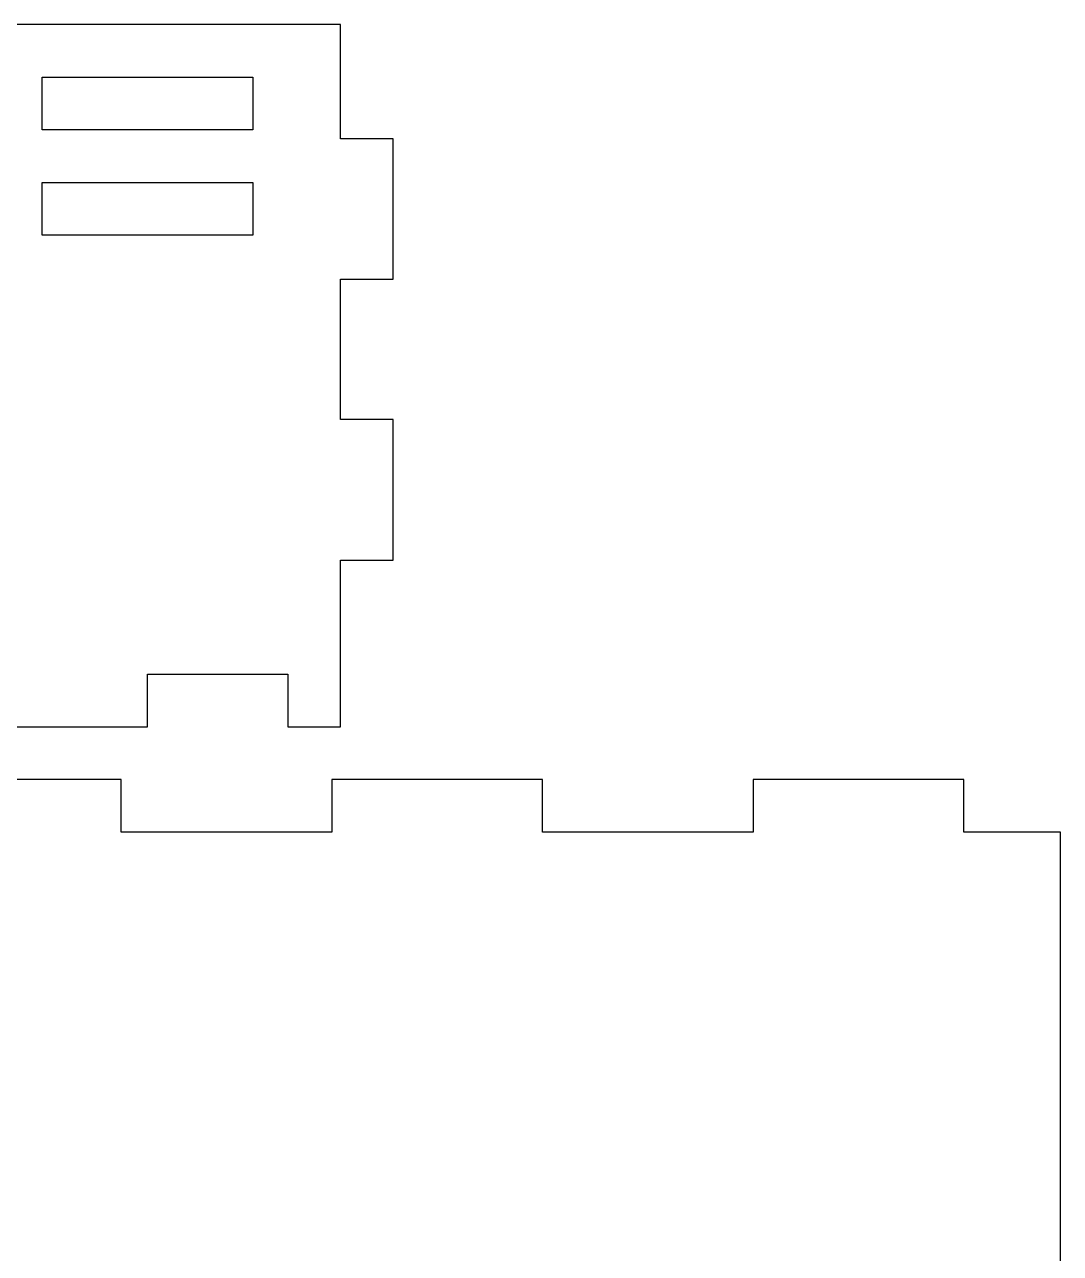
# Model space of a CAD drawing. Header units: millimetres. Extents: x 0 to 253, y 0 to 243.
# Drawn here: x 182 to 241, y 173 to 243 of the extents above; entities that cross this region are included whole.
import ezdxf

# ---------------------------------------------------------------- set-up
doc = ezdxf.new("R2010")
doc.units = ezdxf.units.MM
doc.layers.get('0').update_dxf_attribs({"linetype": 'CONTINUOUS'})

msp = doc.modelspace()

# ---------------------------------------------------------------- linework, layer by layer
for p, q in [((200, 243), (106, 243)), ((200, 236.5), (200, 243)), ((183, 237), (183, 240)), ((183, 240), (195, 240)), ((195, 240), (195, 237)), ((195, 237), (183, 237)), ((203, 236.5), (200, 236.5)), ((203, 228.5), (203, 236.5)), ((183, 231), (183, 234)), ((183, 234), (195, 234)), ((195, 234), (195, 231)), ((195, 231), (183, 231)), ((200, 220.5), (200, 228.5)), ((200, 228.5), (203, 228.5)), ((203, 220.5), (200, 220.5)), ((203, 212.5), (203, 220.5)), ((200, 206), (200, 212.5)), ((200, 212.5), (203, 212.5)), ((189, 203), (189, 206)), ((189, 206), (197, 206)), ((197, 206), (197, 203)), ((200, 203), (200, 206)), ((181, 203), (189, 203)), ((197, 203), (200, 203)), ((187.5, 200), (175.5, 200)), ((187.5, 197), (187.5, 200)), ((211.5, 200), (199.5, 200)), ((199.5, 200), (199.5, 197)), ((211.5, 197), (211.5, 200)), ((235.5, 200), (223.5, 200)), ((223.5, 200), (223.5, 197)), ((235.5, 197), (235.5, 200)), ((199.5, 197), (187.5, 197)), ((223.5, 197), (211.5, 197)), ((241, 197), (235.5, 197)), ((241, 103), (241, 197))]:
    msp.add_line(p, q)

doc.saveas('drawing.dxf')
